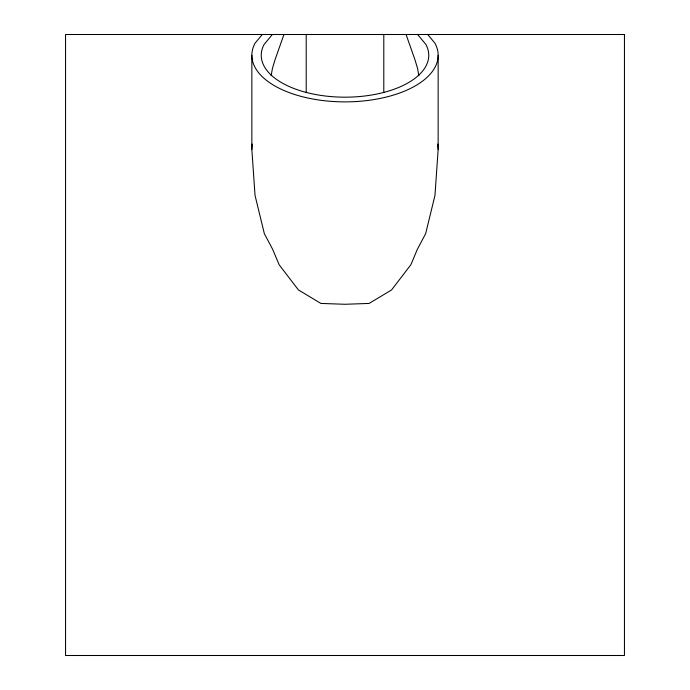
<?xml version="1.0" encoding="UTF-8"?>
<svg xmlns="http://www.w3.org/2000/svg" width="690" height="690" viewBox="0 0 690 690"><rect width="100%" height="100%" fill="white"/><g stroke="black" fill="none" stroke-linecap="round" stroke-linejoin="round"><path stroke-width="1.03" d="M438.15 55.304L438.15 149.411L434.976 195.348L425.67 233.608L417.329 249.366L410.869 264.727L391.575 289.938L369.107 303.428L345 304.273L320.893 303.428L298.425 289.938L279.131 264.727L272.671 249.366L264.33 233.608L255.024 195.348L251.85 149.411L252.186 144.037M271.136 75.71L272.464 68.327L275.103 59.556L283.944 34.5M262.269 34.5L255.024 43.246A93.15 46.575 0 0 0 345 101.879A93.15 46.575 0 0 0 434.976 43.246L427.731 34.5M272.352 34.5L264.098 44.462A83.757 41.874 0 0 0 345 97.178A83.757 41.874 0 0 0 425.903 44.462L417.648 34.5M406.056 34.5L414.897 59.556L417.536 68.327L418.865 75.71M437.814 144.037L438.15 149.411M383.795 34.5L383.795 92.693M306.205 34.5L306.205 92.693M251.85 55.304L251.85 149.411M624.45 34.5L65.55 34.5L65.55 655.5L624.45 655.5L624.45 34.5"/></g></svg>
